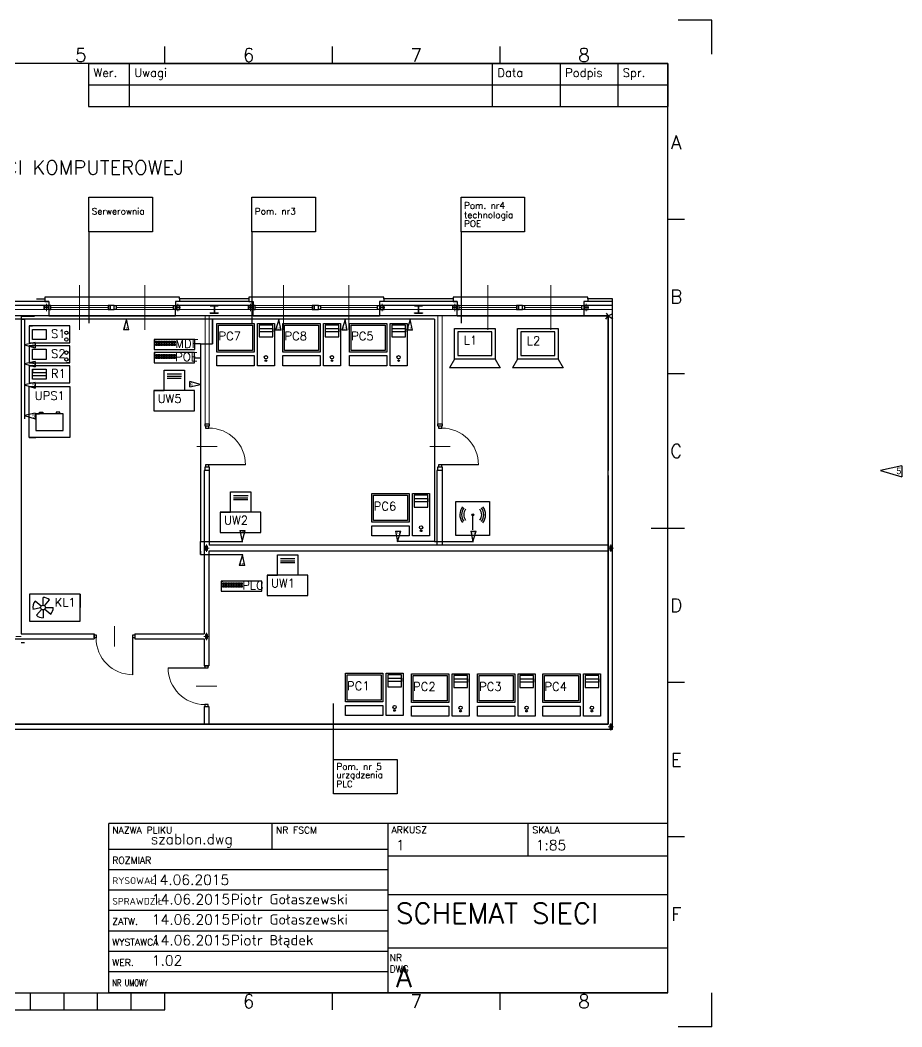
# Paper-space layout 'ISO A3 - tabelka rysunkowa' of a CAD drawing. Header units: millimetres. Extents: x 0 to 476, y 0 to 297.
# Drawn here: x 215.8 to 476.1, y 0 to 297 of the extents above; entities that cross this region are included whole.
import ezdxf
from ezdxf.enums import TextEntityAlignment as Align

# ---------------------------------------------------------------- set-up
doc = ezdxf.new("R2010")
doc.units = ezdxf.units.MM
doc.linetypes.add('ACAD_ISO10W100', pattern=[18, 12, -3, 0, -3])
for name, color, linetype in [('kable', 150, 'Continuous'), ('przekroj', 19, 'Continuous'), ('Title Block', 7, 'Continuous')]:
    doc.layers.add(name, color=color, linetype=linetype)
doc.styles.add('ACISOTS', font='simplex.shx', dxfattribs={"height": 1})
doc.styles.add('Century Gothic', font='GOTHIC.TTF')
doc.styles.add('ISO Proportional', font='simplex.shx')
doc.styles.add('POLTECH', font='ROMANS')

# ---------------------------------------------------------------- blocks, each defined once
blk = doc.blocks.new('*T3')
at = {"layer": 'Title Block', "color": 0, "linetype": 'ByBlock', "lineweight": -2, "transparency": 16777216}
for p, q in [((0, 0), (171, 0)), ((0, 0), (0, -12.67)), ((12, 0), (12, -12.67)), ((119.19, 0), (119.19, -12.67)), ((139.19, 0), (139.19, -12.67)), ((156.21, 0), (156.21, -12.67)), ((171, 0), (171, -12.67)), ((0, -6.33), (171, -6.33)), ((0, -12.67), (171, -12.67))]:
    blk.add_line(p, q, dxfattribs=at)
at = {"layer": 'Title Block', "color": 0, "transparency": 16777216, "char_height": 2.5, "attachment_point": 1, "style": 'ISO Proportional'}
for s, insert, width in [('Wer.', (1.5, -1.5), 9), ('Uwagi', (13.5, -1.5), 104.1871), ('Data', (120.69, -1.5), 17), ('Podpis', (140.69, -1.5), 14.0204), ('Spr.', (157.71, -1.5), 11.7925)]:
    blk.add_mtext(s, dxfattribs=dict(at, insert=insert, width=width))
blk = doc.blocks.new('Tabelka rysunkowa')
at = {"layer": 'Title Block'}
for p, q in [((0, 297), (0, 287)), ((10, 297), (0, 297)), ((420, 297), (410, 297)), ((420, 287), (420, 297)), ((60.5, 284.23), (60.5, 289.18)), ((110, 284.23), (110, 289.18)), ((159.5, 284.23), (159.5, 289.18)), ((209, 279.28), (209, 289.18)), ((258.5, 284.23), (258.5, 289.18)), ((308, 284.23), (308, 289.18)), ((357.5, 284.23), (357.5, 289.18)), ((407, 284.23), (11, 284.23)), ((11, 284.23), (11, 10)), ((407, 10), (407, 284.23)), ((11, 238.19), (6.05, 238.19)), ((411.95, 238.19), (407, 238.19)), ((11, 192.66), (6.05, 192.66)), ((411.95, 192.66), (407, 192.66)), ((8.52, 147.12), (13.47, 149.59)), ((13.47, 149.59), (13.47, 144.64)), ((6.05, 147.12), (15.95, 147.12)), ((13.47, 144.64), (8.52, 147.12)), ((402.05, 147.12), (411.95, 147.12)), ((11, 101.58), (6.05, 101.58)), ((411.95, 101.58), (407, 101.58)), ((407, 60), (242, 60)), ((242, 10), (242, 60)), ((290.14, 60), (290.14, 52.38)), ((324.5, 10), (324.5, 60)), ((365.75, 50.35), (365.75, 60)), ((407, 10), (407, 60)), ((11, 56.03), (6.05, 56.03)), ((411.95, 56.03), (407, 56.03)), ((242, 52.38), (324.5, 52.38)), ((407, 50.35), (324.5, 50.35)), ((242, 46.38), (324.5, 46.38)), ((242, 40.38), (324.5, 40.38)), ((324.5, 39.01), (407, 39.01)), ((242, 34.38), (324.5, 34.38)), ((242, 28.38), (324.5, 28.38)), ((242, 22.38), (324.5, 22.38)), ((324.5, 23.29), (407, 23.29)), ((209, 10), (209, 14.95)), ((242, 16.38), (324.5, 16.38)), ((206.53, 12.47), (211.47, 12.47)), ((209, 7.52), (206.53, 12.47)), ((211.47, 12.47), (209, 7.52)), ((0, 0), (0, 10)), ((11, 10), (407, 10)), ((60.5, 5.05), (60.5, 10)), ((110, 5.05), (110, 10)), ((159.5, 5.05), (159.5, 10)), ((169.4, 5.05), (169.4, 10)), ((179.3, 5.05), (179.3, 10)), ((189.2, 5.05), (189.2, 10)), ((199.1, 5.05), (199.1, 10)), ((209, 10), (209, 5.05)), ((218.9, 5.05), (218.9, 10)), ((228.8, 5.05), (228.8, 10)), ((238.7, 5.05), (238.7, 10)), ((407, 10), (242, 10)), ((248.6, 5.05), (248.6, 10)), ((258.5, 5.05), (258.5, 10)), ((308, 5.05), (308, 10)), ((357.5, 5.05), (357.5, 10)), ((420, 0), (420, 10)), ((159.5, 5.05), (258.5, 5.05)), ((0, 0), (10, 0)), ((420, 0), (410, 0))]:
    blk.add_line(p, q, dxfattribs=at)
blk.add_blockref('*T3', (236, 284.23))
at = {"layer": 'Title Block', "style": 'ISO Proportional'}
for s, p in [('1', (35.75, 286.7)), ('2', (85.25, 286.7)), ('3', (134.75, 286.7)), ('4', (184.25, 286.7)), ('5', (233.75, 286.7)), ('6', (283.25, 286.7)), ('7', (332.75, 286.7)), ('8', (382.25, 286.7)), ('A', (8.52, 260.96)), ('A', (409.48, 260.96)), ('B', (8.52, 215.43)), ('B', (409.48, 215.43)), ('C', (8.52, 169.88)), ('C', (409.48, 169.88)), ('D', (8.52, 124.34)), ('D', (409.48, 124.34)), ('E', (8.52, 78.8)), ('E', (409.48, 78.8)), ('F', (8.52, 33.27)), ('F', (409.48, 33.27)), ('1', (35.75, 7.52)), ('2', (85.25, 7.52)), ('3', (134.75, 7.52)), ('6', (283.25, 7.52)), ('7', (332.75, 7.52)), ('8', (382.25, 7.52))]:
    blk.add_text(s, height=3.96, dxfattribs=at).set_placement(p, align=Align.MIDDLE)
at = {"layer": 'Title Block', "lineweight": 25, "style": 'ACISOTS'}
for s, p in [('NAZWA PLIKU', (243.03, 57.04)), ('NR FSCM', (291.3, 57.04)), ('ARKUSZ', (325.45, 57.11)), ('SKALA', (367.03, 57.11)), ('ROZMIAR', (243.03, 48.14)), ('RYSOWAŁ', (243.03, 42.14)), ('SPRAWDZIŁ', (243.03, 36.05)), ('ZATW.', (243.03, 30.08)), ('WYSTAWCA', (243.03, 23.99)), ('WER.', (243.03, 17.99))]:
    blk.add_text(s, height=2, dxfattribs=at).set_placement(p)
at = {"layer": 'Title Block', "lineweight": 25, "style": 'ACISOTS', "width": 0.683519}
blk.add_text('NR UMOWY', height=2, dxfattribs=at).set_placement((243.03, 11.99))
at = {"layer": 'Title Block', "insert": (324.88, 21.41), "char_height": 2, "width": 8.8, "attachment_point": 1, "style": 'ACISOTS'}
blk.add_mtext('NR DWG', dxfattribs=at)
at = {"layer": 'Title Block', "lineweight": 35, "style": 'ACISOTS'}
for tag, p, height in [('NAZWA_PLIKU', (254.41, 53.9), 3), ('NR_FSCM', (293.68, 53.04), 3), ('ARKUSZ', (326.77, 52.11), 3), ('SKALA', (368.02, 52.11), 3), ('ROZMIAR', (254.7, 48.23), 3), ('AKTYWNOŚĆ_PROJEKTOWA', (328.79, 43.14), 3.5), ('DATA_SPRAWDZENIA', (254.41, 41.9), 3), ('DATA_SPRAWDZENIA', (254.7, 36.14), 3), ('SPRAWDZAJĄCY', (277.96, 36.14), 3), ('NAZWAARKUSZA', (326.77, 30.48), 6), ('DATA_ZATWIERDZENIA', (254.7, 30.17), 3), ('ZATWIERDZAJĄCY', (277.96, 30.17), 3), ('DATA_WYDANIA', (254.7, 24.08), 3), ('WYDAJĄCY', (277.96, 24.08), 3), ('PODTYTUŁ_RYSUNKU', (328.79, 25.44), 3), ('WERSJA', (254.7, 18.08), 3), ('NR_UMOWY', (254.7, 12.08), 3.5), ('NAZWA-NUMERARKUSZA', (326.77, 11.76), 6)]:
    blk.add_attdef(tag, p, '', height=height, dxfattribs=at)
blk = doc.blocks.new('pc')
for p, q in [((59.46, 234.93), (59.46, 251.93)), ((59.46, 251.93), (60.46, 251.93)), ((60.46, 251.93), (80.46, 251.93)), ((60.46, 250.93), (80.46, 250.93)), ((60.46, 235.93), (60.46, 250.93)), ((80.46, 251.93), (81.46, 251.93)), ((80.46, 250.93), (80.46, 235.93)), ((81.46, 251.93), (81.46, 234.93)), ((83.46, 226.93), (83.46, 251.93)), ((83.46, 251.93), (93.46, 251.93)), ((83.46, 251.93), (88.46, 251.93)), ((83.46, 251.93), (84.46, 251.93)), ((92.46, 250.93), (84.46, 250.93)), ((84.46, 250.93), (84.46, 243.93)), ((84.46, 250.93), (84.46, 248.93)), ((92.46, 243.93), (92.46, 250.93)), ((93.46, 251.93), (93.46, 226.93)), ((84.46, 248.93), (92.46, 248.93)), ((92.46, 246.93), (84.46, 246.93)), ((84.46, 243.93), (92.46, 243.93)), ((92.46, 248.93), (92.46, 246.93)), ((60.46, 234.93), (59.46, 234.93)), ((59.46, 232.93), (81.46, 232.93)), ((59.46, 226.93), (59.46, 232.93)), ((80.46, 235.93), (60.46, 235.93)), ((81.46, 234.93), (60.46, 234.93)), ((81.46, 232.93), (81.46, 226.93)), ((81.46, 226.93), (59.46, 226.93)), ((93.46, 226.93), (83.46, 226.93))]:
    blk.add_line(p, q)
for centre, radius in [((88.46, 231.93), 1), ((88.46, 229.93), 0.5)]:
    blk.add_circle(centre, radius)
blk = doc.blocks.new('*U19')
for p, q in [((-0.25, 0.25), (0.25, 0.25)), ((-0.25, -0.25), (-0.25, 0.25)), ((0.25, 0.25), (0.25, -0.25)), ((0.25, -0.25), (-0.25, -0.25))]:
    blk.add_line(p, q)
blk = doc.blocks.new('*U20')
at = {"color": 0, "linetype": 'ByBlock', "lineweight": -2, "transparency": 16777216}
for p in [(0, 0.75), (0, 0), (0.75, 0.75), (0.75, 0), (1.5, 0.75), (1.5, 0), (2.25, 0.75), (2.25, 0), (3, 0.75), (3, 0), (3.75, 0.75), (3.75, 0), (4.5, 0.75), (4.5, 0), (5.25, 0.75), (5.25, 0)]:
    blk.add_blockref('*U19', p, dxfattribs=at)
blk = doc.blocks.new('*U23')
for p, q in [((-0.25, 0.25), (0.25, 0.25)), ((-0.25, -0.25), (-0.25, 0.25)), ((0.25, 0.25), (0.25, -0.25)), ((0.25, -0.25), (-0.25, -0.25))]:
    blk.add_line(p, q)
blk = doc.blocks.new('*U24')
at = {"color": 0, "linetype": 'ByBlock', "lineweight": -2, "transparency": 16777216}
for p in [(0, 0.75), (0, 0), (0.75, 0.75), (0.75, 0), (1.5, 0.75), (1.5, 0), (2.25, 0.75), (2.25, 0), (3, 0.75), (3, 0), (3.75, 0.75), (3.75, 0), (4.5, 0.75), (4.5, 0), (5.25, 0.75), (5.25, 0)]:
    blk.add_blockref('*U23', p, dxfattribs=at)
blk = doc.blocks.new('*U31')
for p, q in [((-0.25, 0.25), (0.25, 0.25)), ((-0.25, -0.25), (-0.25, 0.25)), ((0.25, 0.25), (0.25, -0.25)), ((0.25, -0.25), (-0.25, -0.25))]:
    blk.add_line(p, q)
blk = doc.blocks.new('*U32')
at = {"color": 0, "linetype": 'ByBlock', "lineweight": -2, "transparency": 16777216}
for p in [(0, 0.75), (0, 0), (0.75, 0.75), (0.75, 0), (1.5, 0.75), (1.5, 0), (2.25, 0.75), (2.25, 0), (3, 0.75), (3, 0), (3.75, 0.75), (3.75, 0), (4.5, 0.75), (4.5, 0), (5.25, 0.75), (5.25, 0)]:
    blk.add_blockref('*U31', p, dxfattribs=at)

psp = doc.layouts.new('ISO A3 - tabelka rysunkowa')

# ---------------------------------------------------------------- hatches: boundary and pattern name
at = {"layer": 'przekroj'}
for points in [[(271.11, 141.8), (270.63, 141.8), (270.63, 140.72), (271.11, 140.72)], [(390.44, 141.77), (389.96, 141.77), (389.96, 140.69), (390.44, 140.69)], [(271.05, 115.73), (270.56, 115.73), (270.56, 114.64), (271.05, 114.64)], [(390.44, 89.06), (389.96, 89.06), (389.96, 87.97), (390.44, 87.97)]]:
    psp.add_hatch(color=1, dxfattribs=at).paths.add_polyline_path(points)

# ---------------------------------------------------------------- linework, layer by layer
for p, q in [((218.5, 206.78), (218.5, 201.78)), ((230.5, 206.78), (218.5, 206.78)), ((218.5, 206.78), (219.5, 206.78)), ((219.5, 205.78), (223.5, 205.78)), ((219.5, 202.78), (219.5, 205.78)), ((223.5, 205.78), (223.5, 202.78)), ((230.5, 201.78), (230.5, 206.78)), ((344.05, 197.02), (344.05, 206.02)), ((344.05, 206.02), (345.05, 206.02)), ((345.03, 205.02), (345.03, 198.02)), ((355.03, 205.02), (345.03, 205.02)), ((345.05, 206.02), (356.05, 206.02)), ((355.03, 198.02), (355.03, 205.02)), ((356.05, 206.02), (356.05, 197.02)), ((362.67, 197.02), (362.67, 206.02)), ((362.67, 206.02), (363.67, 206.02)), ((363.65, 205.02), (363.65, 198.02)), ((373.65, 205.02), (363.65, 205.02)), ((363.67, 206.02), (374.67, 206.02)), ((373.65, 198.02), (373.65, 205.02)), ((374.67, 206.02), (374.67, 197.02)), ((223.5, 202.78), (219.5, 202.78)), ((255.36, 202.8), (255.36, 199.8)), ((267.36, 202.8), (255.36, 202.8)), ((255.36, 202.8), (255.86, 202.8)), ((267.36, 199.8), (267.36, 202.8)), ((218.5, 201.78), (230.5, 201.78)), ((218.5, 200.9), (218.5, 195.9)), ((230.5, 200.9), (218.5, 200.9)), ((218.5, 200.9), (219.5, 200.9)), ((219.5, 199.9), (223.5, 199.9)), ((219.5, 196.9), (219.5, 199.9)), ((223.5, 199.9), (223.5, 196.9)), ((230.5, 195.9), (230.5, 200.9)), ((255.36, 199.8), (267.36, 199.8)), ((223.5, 196.9), (219.5, 196.9)), ((255.34, 198.9), (255.34, 195.9)), ((267.34, 198.9), (255.34, 198.9)), ((255.34, 198.9), (255.84, 198.9)), ((267.34, 195.9), (267.34, 198.9)), ((344.05, 197.02), (342.54, 194.42)), ((356.05, 197.02), (344.05, 197.02)), ((345.03, 198.02), (355.03, 198.02)), ((356.05, 197.02), (357.53, 194.41)), ((362.67, 197.02), (361.16, 194.42)), ((374.67, 197.02), (362.67, 197.02)), ((363.65, 198.02), (373.65, 198.02)), ((374.67, 197.02), (376.15, 194.41)), ((218.5, 195.9), (230.5, 195.9)), ((218.5, 195.04), (218.5, 190.04)), ((230.5, 195.04), (218.5, 195.04)), ((218.5, 195.04), (219.5, 195.04)), ((219.5, 194.04), (223.5, 194.04)), ((219.5, 191.04), (219.5, 194.04)), ((219.5, 194.04), (219.5, 193.04)), ((223.5, 194.04), (223.5, 191.04)), ((230.5, 195.9), (229.5, 195.9)), ((230.5, 190.04), (230.5, 195.04)), ((255.34, 195.9), (267.34, 195.9)), ((258.31, 187.72), (258.31, 193.72)), ((258.31, 193.72), (264.31, 193.72)), ((264.31, 193.72), (264.31, 187.72)), ((357.53, 194.41), (342.54, 194.42)), ((376.15, 194.41), (361.16, 194.42)), ((219.5, 193.04), (223.5, 193.04)), ((223.5, 192.04), (219.5, 192.04)), ((223.5, 191.04), (219.5, 191.04)), ((223.5, 193.04), (223.5, 192.04)), ((259.18, 192.62), (263.49, 192.62)), ((259.22, 191.96), (263.44, 191.96)), ((259.22, 191.42), (263.4, 191.42)), ((218.5, 190.04), (230.5, 190.04)), ((218.5, 188.89), (230.5, 188.89)), ((218.5, 173.89), (218.5, 188.89)), ((230.5, 188.89), (230.5, 173.89)), ((255.31, 187.72), (255.31, 181.72)), ((267.31, 187.72), (255.31, 187.72)), ((255.31, 187.72), (258.31, 187.72)), ((267.31, 181.72), (267.31, 187.72)), ((221.5, 180.89), (221.5, 181.39)), ((221.5, 181.39), (222.5, 181.39)), ((222.5, 181.39), (222.5, 180.89)), ((227.5, 181.39), (226.5, 181.39)), ((226.5, 181.39), (226.5, 180.89)), ((227.5, 180.89), (227.5, 181.39)), ((255.31, 181.72), (267.31, 181.72)), ((228.5, 180.89), (220.5, 180.89)), ((220.5, 180.89), (220.5, 175.89)), ((220.5, 180.89), (221.5, 180.89)), ((228, 180.89), (227.5, 180.89)), ((228.5, 180.89), (228, 180.89)), ((228.5, 175.89), (228.5, 180.89)), ((220.5, 175.89), (228.5, 175.89)), ((230.5, 173.89), (218.5, 173.89)), ((218.5, 173.89), (220.5, 173.89)), ((277.91, 151.84), (277.91, 157.84)), ((277.91, 157.84), (283.91, 157.84)), ((283.91, 157.84), (283.91, 151.84)), ((278.79, 156.74), (283.09, 156.74)), ((278.83, 156.08), (283.05, 156.08)), ((278.83, 155.54), (283.01, 155.54)), ((344.41, 144.99), (344.41, 154.99)), ((344.41, 154.99), (354.41, 154.99)), ((354.41, 154.99), (354.41, 144.99)), ((274.91, 151.84), (274.91, 145.84)), ((286.91, 151.84), (274.91, 151.84)), ((274.91, 151.84), (277.91, 151.84)), ((286.91, 145.84), (286.91, 151.84)), ((349.41, 146.61), (349.41, 151.09)), ((274.91, 145.84), (286.91, 145.84)), ((354.41, 144.99), (344.41, 144.99)), ((354.41, 144.99), (349.41, 144.99)), ((291.77, 133.28), (291.77, 139.28)), ((291.77, 139.28), (297.77, 139.28)), ((292.64, 138.18), (296.95, 138.18)), ((292.69, 137.52), (296.91, 137.52)), ((292.69, 136.98), (296.87, 136.98)), ((297.77, 139.28), (297.77, 133.28)), ((275.13, 131.49), (275.13, 128.49)), ((287.13, 131.49), (275.13, 131.49)), ((275.13, 131.49), (275.63, 131.49)), ((287.13, 128.49), (287.13, 131.49)), ((288.77, 133.28), (288.77, 127.28)), ((300.77, 133.28), (288.77, 133.28)), ((288.77, 133.28), (291.77, 133.28)), ((300.77, 127.28), (300.77, 133.28)), ((275.13, 128.49), (287.13, 128.49)), ((233.58, 127.7), (218.58, 127.7)), ((218.58, 127.7), (218.58, 124.7)), ((222.04, 124.15), (220.28, 125.63)), ((222.58, 124.4), (222.58, 126.7)), ((223.03, 124.24), (224.51, 125.99)), ((233.58, 119.7), (233.58, 127.7)), ((233.58, 127.7), (233.58, 123.7)), ((288.77, 127.28), (300.77, 127.28)), ((218.58, 124.7), (218.58, 119.7)), ((221.89, 123.58), (219.62, 123.17)), ((222.12, 123.17), (220.64, 121.41)), ((222.58, 123), (222.58, 120.7)), ((223.11, 123.25), (224.87, 121.77)), ((223.28, 123.7), (225.58, 123.7)), ((218.58, 119.7), (233.58, 119.7))]:
    psp.add_line(p, q)
for centre, radius in [((229.5, 204.78), 0.5), ((229.5, 202.78), 0.5), ((229.5, 198.9), 0.5), ((229.5, 196.9), 0.5), ((349.41, 151.09), 0.296), ((222.58, 123.7), 0.7)]:
    psp.add_circle(centre, radius)
for centre, radius, start, end in [((349.41, 151.09), 3.81, 142.1152, 216.654), ((349.41, 151.09), 3.27, 142.1387, 216.5193), ((349.41, 151.09), 2.66, 142.1764, 216.3036), ((349.41, 151.09), 2.66, 321.7735, 38.6113), ((349.41, 151.09), 3.27, 321.8112, 38.3956), ((349.41, 151.09), 3.81, 321.8347, 38.2609), ((222.58, 123.7), 3, 139.894, 190.2891), ((222.58, 123.7), 3, 49.8096, 90), ((222.58, 123.7), 3, 319.894, 0), ((222.58, 123.7), 3, 229.8096, 270)]:
    psp.add_arc(centre, radius, start, end)
at = {"layer": 'kable'}
for p, q in [((272.6, 208.81), (29.25, 208.81)), ((216.1, 208.81), (217.1, 208.81)), ((217.1, 208.81), (217.1, 179.42)), ((247.26, 208.78), (246.33, 205.6)), ((247.26, 208.78), (246.33, 205.6)), ((247.93, 205.6), (247.26, 208.78)), ((247.93, 205.6), (247.26, 208.78)), ((272.6, 208.81), (272.6, 201.52)), ((272.6, 201.52), (272.6, 208.81)), ((338.16, 208.81), (272.6, 208.81)), ((292.16, 208.73), (291.23, 205.55)), ((292.16, 208.73), (291.23, 205.55)), ((292.83, 205.55), (292.16, 208.73)), ((292.83, 205.55), (292.16, 208.73)), ((311.72, 208.73), (310.79, 205.55)), ((311.72, 208.73), (310.79, 205.55)), ((312.39, 205.55), (311.72, 208.73)), ((312.39, 205.55), (311.72, 208.73)), ((330.94, 208.73), (330.01, 205.55)), ((330.94, 208.73), (330.01, 205.55)), ((331.61, 205.55), (330.94, 208.73)), ((331.61, 205.55), (330.94, 208.73)), ((338.16, 208.81), (338.16, 143.15)), ((247.93, 205.6), (246.33, 205.6)), ((247.93, 205.6), (246.33, 205.6)), ((292.83, 205.55), (291.23, 205.55)), ((292.83, 205.55), (291.23, 205.55)), ((312.39, 205.55), (310.79, 205.55)), ((312.39, 205.55), (310.79, 205.55)), ((331.61, 205.55), (330.01, 205.55)), ((331.61, 205.55), (330.01, 205.55)), ((220.26, 201.92), (217.09, 201.25)), ((220.26, 201.92), (217.09, 201.25)), ((217.09, 201.25), (220.26, 200.33)), ((217.09, 201.25), (220.26, 200.33)), ((220.26, 201.92), (220.26, 200.33)), ((220.26, 201.92), (220.26, 200.33)), ((269.1, 201.52), (267.36, 201.52)), ((269.1, 201.52), (272.6, 201.52)), ((269.1, 201.52), (269.1, 197.23)), ((220.26, 196.28), (217.09, 195.61)), ((220.26, 196.28), (217.09, 195.61)), ((220.26, 196.28), (220.26, 194.68)), ((220.26, 196.28), (220.26, 194.68)), ((269.1, 197.23), (267.34, 197.23)), ((269.1, 197.23), (269.1, 143.15)), ((217.09, 195.61), (220.26, 194.68)), ((217.09, 195.61), (220.26, 194.68)), ((269.09, 189.46), (265.92, 190.39)), ((265.92, 188.79), (265.92, 190.39)), ((269.09, 189.46), (265.92, 190.39)), ((265.92, 188.79), (265.92, 190.39)), ((220.25, 190.06), (217.07, 189.39)), ((220.25, 190.06), (217.07, 189.39)), ((217.07, 189.39), (220.25, 188.47)), ((217.07, 189.39), (220.25, 188.47)), ((220.25, 190.06), (220.25, 188.47)), ((220.25, 190.06), (220.25, 188.47)), ((265.92, 188.79), (269.09, 189.46)), ((265.92, 188.79), (269.09, 189.46)), ((220.27, 181.02), (217.1, 180.35)), ((220.27, 181.02), (217.1, 180.35)), ((217.1, 180.35), (220.27, 179.42)), ((217.1, 180.35), (220.27, 179.42)), ((220.27, 181.02), (220.27, 179.42)), ((220.27, 181.02), (220.27, 179.42)), ((476.07, 165.5), (469.72, 164.16)), ((476.07, 165.5), (469.72, 164.16)), ((469.72, 164.16), (476.07, 162.31)), ((469.72, 164.16), (476.07, 162.31)), ((476.07, 165.5), (476.07, 162.31)), ((476.07, 165.5), (476.07, 162.31)), ((280.67, 146.39), (281.34, 143.21)), ((280.67, 146.39), (282.27, 146.39)), ((280.67, 146.39), (281.34, 143.21)), ((280.67, 146.39), (282.27, 146.39)), ((281.34, 143.21), (282.27, 146.39)), ((281.34, 143.21), (282.27, 146.39)), ((326.57, 146.28), (327.24, 143.11)), ((326.57, 146.28), (328.17, 146.28)), ((326.57, 146.28), (327.24, 143.11)), ((326.57, 146.28), (328.17, 146.28)), ((327.24, 143.11), (328.17, 146.28)), ((327.24, 143.11), (328.17, 146.28)), ((348.82, 146.28), (349.49, 143.11)), ((348.82, 146.28), (350.42, 146.28)), ((348.82, 146.28), (349.49, 143.11)), ((348.82, 146.28), (350.42, 146.28)), ((349.49, 143.11), (350.42, 146.28)), ((349.49, 143.11), (350.42, 146.28)), ((269.1, 142.15), (269.1, 143.15)), ((269.1, 143.15), (281.55, 143.15)), ((338.16, 143.15), (327.11, 143.15)), ((338.16, 143.15), (349.63, 143.15)), ((269.1, 139.31), (269.1, 142.15)), ((269.1, 140.31), (269.1, 139.31)), ((269.1, 139.31), (281.55, 139.31)), ((281.45, 139.27), (280.52, 136.1)), ((281.45, 139.27), (280.52, 136.1)), ((282.12, 136.1), (281.45, 139.27)), ((282.12, 136.1), (281.45, 139.27)), ((282.12, 136.1), (280.52, 136.1)), ((282.12, 136.1), (280.52, 136.1)), ((216.13, 113.43), (217.13, 113.43))]:
    psp.add_line(p, q, dxfattribs=at)
at = {"layer": 'przekroj', "color": 1}
for p, q in [((236.11, 244.74), (254.88, 244.74)), ((236.11, 234.58), (236.11, 244.74)), ((254.88, 244.74), (254.88, 234.58)), ((284.24, 244.74), (303, 244.74)), ((284.24, 234.58), (284.24, 244.74)), ((303, 244.74), (303, 234.58)), ((345.98, 244.74), (364.74, 244.74)), ((345.98, 234.58), (345.98, 244.74)), ((364.74, 244.74), (364.74, 234.58)), ((236.11, 234.58), (236.11, 207.58)), ((254.88, 234.58), (236.11, 234.58)), ((284.24, 234.58), (284.24, 207.58)), ((303, 234.58), (284.24, 234.58)), ((345.98, 234.58), (345.98, 207.58)), ((364.74, 234.58), (345.98, 234.58)), ((224.29, 214.03), (211.03, 214.03)), ((220.68, 214.8), (223.09, 214.8)), ((223.09, 214.8), (223.09, 214.03)), ((224.29, 214.03), (224.29, 212.82)), ((262.87, 214.03), (261.66, 214.03)), ((261.66, 214.03), (261.66, 212.82)), ((283.36, 214.8), (262.87, 214.8, 0)), ((262.87, 214.8), (262.87, 214.03)), ((283.36, 214.03), (262.87, 214.03)), ((283.36, 214.8), (283.36, 214.03)), ((283.36, 214.03), (284.56, 214.03)), ((284.56, 214.03), (284.56, 212.82)), ((323.14, 214.03), (321.93, 214.03)), ((321.93, 214.03), (321.93, 212.82)), ((343.63, 214.8), (323.14, 214.8)), ((323.14, 214.8), (323.14, 214.03)), ((344.83, 214.03), (323.14, 214.03)), ((343.63, 214.8), (343.63, 214.03)), ((343.63, 214.03), (344.83, 214.03)), ((344.83, 214.03), (344.83, 212.82)), ((390.64, 214.03), (382.2, 214.03)), ((383.41, 214.03), (382.2, 214.03)), ((382.2, 214.03), (382.2, 212.82)), ((390.64, 214.8), (383.41, 214.8)), ((383.41, 214.8), (383.41, 214.03)), ((390.64, 87.76), (390.64, 214.8)), ((224.29, 212.82), (211.03, 212.82)), ((224.29, 212.82), (224.29, 209.81)), ((284.56, 212.82), (261.66, 212.82)), ((261.66, 209.81), (261.66, 212.82)), ((271.91, 212.82), (274.32, 212.82)), ((271.91, 212.7), (271.91, 212.82)), ((271.91, 212.7), (272.93, 212.7)), ((273.05, 212.58), (273.05, 210.77)), ((273.17, 212.58), (273.17, 210.77)), ((273.29, 212.7), (274.32, 212.7)), ((274.32, 212.82), (274.32, 212.7)), ((284.56, 209.81), (284.56, 212.82)), ((344.83, 212.82), (321.93, 212.82)), ((321.93, 212.82), (321.93, 209.81)), ((332.18, 212.82), (334.59, 212.82)), ((332.18, 212.7), (332.18, 212.82)), ((332.18, 212.7), (333.2, 212.7)), ((333.32, 212.58), (333.32, 210.77)), ((333.44, 212.58), (333.44, 210.77)), ((333.56, 212.7), (334.59, 212.7)), ((334.59, 212.82), (334.59, 212.7)), ((344.83, 209.81), (344.83, 212.82)), ((390.64, 212.82), (382.2, 212.82)), ((382.2, 212.82), (382.2, 209.81)), ((389.43, 209.81), (27.81, 209.81)), ((216, 209.71), (220.08, 209.71)), ((216.1, 209.8), (216.1, 155.35)), ((224.29, 209.81), (218.27, 209.81)), ((224.29, 209.81), (261.66, 209.81)), ((284.56, 209.81), (261.66, 209.81)), ((271.91, 210.65), (272.93, 210.65)), ((271.91, 210.53), (271.91, 210.65)), ((271.91, 210.53), (274.32, 210.53)), ((273.29, 210.65), (274.32, 210.65)), ((274.32, 210.65), (274.32, 210.53)), ((284.56, 209.81), (321.93, 209.81)), ((344.83, 209.81), (321.93, 209.81)), ((332.18, 210.65), (333.2, 210.65)), ((332.18, 210.53), (332.18, 210.65)), ((332.18, 210.53), (334.59, 210.53)), ((333.56, 210.65), (334.59, 210.65)), ((334.59, 210.65), (334.59, 210.53)), ((344.83, 209.81), (382.2, 209.81)), ((382.2, 209.81), (389.43, 209.81)), ((388.66, 208.81), (389.43, 209.81)), ((388.81, 210.53), (389.43, 209.81)), ((389.43, 209.81), (390.81, 210.45)), ((389.43, 209.81), (389.43, 164.15)), ((389.43, 209.81), (390.74, 208.91)), ((389.43, 89.27), (389.43, 209.81)), ((270.4, 177.26), (270.4, 177.86)), ((270.4, 177.86), (271.61, 177.86)), ((271.61, 177.26), (270.4, 177.26)), ((271.61, 177.86), (271.61, 177.26)), ((339.16, 177.26), (339.16, 177.86)), ((339.16, 177.86), (340.37, 177.86)), ((340.37, 177.26), (339.16, 177.26)), ((340.37, 177.86), (340.37, 177.26)), ((270.1, 164.15), (270.1, 142.15)), ((270.4, 164.15), (270.1, 164.15)), ((270.4, 164.15), (270.4, 165.21)), ((270.4, 165.21), (271.61, 165.21)), ((271.61, 164.15), (270.4, 164.15)), ((271.61, 165.21), (271.61, 164.15)), ((271.61, 164.15), (271.61, 142.15)), ((338.86, 164.15), (338.86, 142.15)), ((339.16, 164.15), (338.86, 164.15)), ((339.16, 164.15), (339.16, 165.21)), ((339.16, 165.21), (340.37, 165.21)), ((340.37, 164.15), (339.16, 164.15)), ((340.37, 165.21), (340.37, 164.15)), ((340.37, 164.15), (340.37, 142.15)), ((389.43, 162.65), (389.43, 89.27)), ((216.1, 155.35), (216.1, 115.94)), ((270.1, 142.15), (270.1, 116.48)), ((389.43, 140.31), (271.55, 140.31)), ((271.55, 140.31), (271.55, 116.48)), ((338.62, 142.15), (271.61, 142.15)), ((389.43, 142.15), (338.62, 142.15)), ((216.1, 115.94), (237.63, 115.94)), ((237.63, 115.94), (237.63, 114.43)), ((249.68, 115.94), (270.1, 115.94)), ((249.68, 115.94), (249.68, 114.43)), ((270.1, 116.48), (270.1, 115.94)), ((270.1, 116.48), (270.1, 115.94)), ((271.55, 116.48), (271.55, 106.54)), ((187.95, 114.43), (237.63, 114.43)), ((249.68, 114.43), (270.1, 114.43)), ((270.1, 114.43), (270.1, 106.54)), ((270.1, 106.54), (271.55, 106.54)), ((308.3, 78.86), (308.3, 95.42)), ((270.1, 94.49), (270.1, 89.27)), ((270.1, 94.49), (271.55, 94.49)), ((271.55, 94.49), (271.55, 89.27)), ((389.43, 89.27), (27.81, 89.27)), ((27.81, 89.27), (389.43, 89.27)), ((390.64, 87.76), (26.19, 87.76)), ((308.3, 78.86), (327.07, 78.86)), ((308.3, 68.7), (308.3, 78.86)), ((327.07, 78.86), (327.07, 68.7)), ((327.07, 68.7), (308.3, 68.7))]:
    psp.add_line(p, q, dxfattribs=at)
at = {"layer": 'przekroj', "color": 1, "lineweight": 0}
for p, q in [((233.33, 205.59), (233.33, 218.85)), ((252.62, 205.59), (252.62, 218.85)), ((293.6, 205.59), (293.6, 218.85)), ((312.89, 205.59), (312.89, 218.85)), ((353.87, 205.59), (353.87, 218.85)), ((372.49, 205.59), (372.49, 218.85)), ((390.64, 211.62), (26.19, 211.62)), ((270.4, 177.86), (270.4, 209.81)), ((271.61, 177.86), (271.61, 209.81)), ((339.16, 177.86), (339.16, 209.81)), ((340.37, 177.86), (340.37, 209.81))]:
    psp.add_line(p, q, dxfattribs=at)
at = {"layer": 'przekroj', "color": 1, "linetype": 'ACAD_ISO10W100', "lineweight": 0, "ltscale": 0.2}
for p, q in [((224.35, 212.22), (222.79, 212.22)), ((223.57, 211.13), (223.57, 213.3)), ((261.6, 212.22), (263.17, 212.22)), ((262.38, 211.13), (262.38, 213.3)), ((284.62, 212.22), (283.06, 212.22)), ((283.84, 211.13), (283.84, 213.3)), ((321.87, 212.22), (323.44, 212.22)), ((322.65, 211.13), (322.65, 213.3)), ((344.89, 212.22), (343.33, 212.22)), ((344.11, 211.13), (344.11, 213.3)), ((382.14, 212.22), (383.71, 212.22)), ((382.92, 211.13), (382.92, 213.3)), ((271.65, 141.26), (270.08, 141.26)), ((270.87, 142.35), (270.87, 140.18)), ((390.98, 141.23), (389.42, 141.23)), ((390.2, 142.31), (390.2, 140.15)), ((270.81, 116.27), (270.81, 114.1)), ((216.13, 115.13), (214.56, 115.13)), ((271.59, 115.18), (270.02, 115.18)), ((390.2, 89.6), (390.2, 87.43)), ((390.98, 88.51), (389.42, 88.51))]:
    psp.add_line(p, q, dxfattribs=at)
at = {"layer": 'przekroj', "color": 1, "lineweight": 0, "ltscale": 2}
for p, q in [((241.77, 212.82), (224.89, 212.82)), ((224.89, 212.22), (241.77, 212.22)), ((224.89, 211.62), (241.77, 211.62)), ((244.18, 212.82), (261.06, 212.82)), ((261.06, 212.22), (244.18, 212.22)), ((261.06, 211.62), (244.18, 211.62)), ((302.04, 212.82), (285.17, 212.82)), ((285.17, 212.22), (302.04, 212.22)), ((285.17, 211.62), (302.04, 211.62)), ((304.45, 212.82), (321.33, 212.82)), ((321.33, 212.22), (304.45, 212.22)), ((321.33, 211.62), (304.45, 211.62)), ((362.31, 212.82), (345.44, 212.82)), ((345.44, 212.22), (362.31, 212.22)), ((345.44, 211.62), (362.31, 211.62)), ((364.72, 212.82), (381.6, 212.82)), ((381.6, 212.22), (364.72, 212.22)), ((381.6, 211.62), (364.72, 211.62)), ((267.99, 171.24), (274.02, 171.24)), ((336.75, 171.24), (342.78, 171.24)), ((243.66, 118.22), (243.66, 112.2)), ((273.84, 100.51), (267.81, 100.51))]:
    psp.add_line(p, q, dxfattribs=at)
at = {"layer": 'przekroj', "color": 1, "linetype": 'ByBlock'}
for p, q in [((282.34, 165.81), (271.49, 165.81)), ((351.09, 165.81), (340.25, 165.81)), ((249.08, 103.88), (249.08, 114.73)), ((259.49, 105.94), (270.34, 105.94))]:
    psp.add_line(p, q, dxfattribs=at)
at = {"layer": 'przekroj', "color": 1, "ltscale": 2}
for points in [[(262.87, 214.8), (262.87, 215.28), (223.09, 215.28), (223.09, 214.8)], [(323.14, 214.8), (323.14, 215.28), (283.36, 215.28), (283.36, 214.8)], [(383.41, 214.8), (383.41, 215.28), (343.63, 215.28), (343.63, 214.8)]]:
    psp.add_lwpolyline(points, dxfattribs=at)
at = {"layer": 'przekroj', "color": 1}
for points in [[(223.09, 214.8), (223.09, 214.03), (224.29, 214.03), (224.29, 211.62)], [(262.87, 214.8), (262.87, 214.03), (261.66, 214.03), (261.66, 211.62)], [(283.36, 214.8), (283.36, 214.03), (284.56, 214.03), (284.56, 211.62)], [(323.14, 214.8), (323.14, 214.03), (321.93, 214.03), (321.93, 211.62)], [(343.63, 214.8), (343.63, 214.03), (344.83, 214.03), (344.83, 211.62)], [(383.41, 214.8), (383.41, 214.03), (382.2, 214.03), (382.2, 211.62)]]:
    psp.add_lwpolyline(points, dxfattribs=at)
for points in [[(224.17, 211.62), (222.97, 211.62), (222.97, 212.82), (224.17, 212.82)], [(224.11, 211.68), (223.03, 211.68), (223.03, 212.76), (224.11, 212.76)], [(242.37, 212.82), (242.37, 211.62), (243.58, 211.62), (243.58, 212.82)], [(261.78, 211.62), (262.99, 211.62), (262.99, 212.82), (261.78, 212.82)], [(261.84, 211.68), (262.93, 211.68), (262.93, 212.76), (261.84, 212.76)], [(284.44, 211.62), (283.24, 211.62), (283.24, 212.82), (284.44, 212.82)], [(284.38, 211.68), (283.3, 211.68), (283.3, 212.76), (284.38, 212.76)], [(302.64, 212.82), (302.64, 211.62), (303.85, 211.62), (303.85, 212.82)], [(322.05, 211.62), (323.26, 211.62), (323.26, 212.82), (322.05, 212.82)], [(322.11, 211.68), (323.2, 211.68), (323.2, 212.76), (322.11, 212.76)], [(344.71, 211.62), (343.51, 211.62), (343.51, 212.82), (344.71, 212.82)], [(344.65, 211.68), (343.57, 211.68), (343.57, 212.76), (344.65, 212.76)], [(362.91, 212.82), (362.91, 211.62), (364.12, 211.62), (364.12, 212.82)], [(382.32, 211.62), (383.53, 211.62), (383.53, 212.82), (382.32, 212.82)], [(382.38, 211.68), (383.47, 211.68), (383.47, 212.76), (382.38, 212.76)], [(390.5, 89.12), (389.9, 89.12), (389.9, 87.91), (390.5, 87.91)]]:
    psp.add_lwpolyline(points, close=True, dxfattribs=at)
at = {"layer": 'przekroj', "color": 1, "ltscale": 2}
for points in [[(224.89, 211.62), (224.89, 212.82), (224.29, 212.82), (224.29, 211.62)], [(242.37, 211.62), (242.37, 212.82), (241.77, 212.82), (241.77, 211.62)], [(243.58, 211.62), (243.58, 212.82), (244.18, 212.82), (244.18, 211.62)], [(261.06, 211.62), (261.06, 212.82), (261.66, 212.82), (261.66, 211.62)], [(285.17, 211.62), (285.17, 212.82), (284.56, 212.82), (284.56, 211.62)], [(302.64, 211.62), (302.64, 212.82), (302.04, 212.82), (302.04, 211.62)], [(303.85, 211.62), (303.85, 212.82), (304.45, 212.82), (304.45, 211.62)], [(321.33, 211.62), (321.33, 212.82), (321.93, 212.82), (321.93, 211.62)], [(345.44, 211.62), (345.44, 212.82), (344.83, 212.82), (344.83, 211.62)], [(362.91, 211.62), (362.91, 212.82), (362.31, 212.82), (362.31, 211.62)], [(364.12, 211.62), (364.12, 212.82), (364.72, 212.82), (364.72, 211.62)], [(381.6, 211.62), (381.6, 212.82), (382.2, 212.82), (382.2, 211.62)], [(270.52, 177.26), (270.52, 176.66), (271.49, 176.66), (271.49, 177.26)], [(339.28, 177.26), (339.28, 176.66), (340.25, 176.66), (340.25, 177.26)], [(270.52, 165.81), (270.52, 165.21), (271.49, 165.21), (271.49, 165.81)], [(339.28, 165.81), (339.28, 165.21), (340.25, 165.21), (340.25, 165.81)], [(237.63, 115.69), (238.23, 115.69), (238.23, 114.73), (237.63, 114.73)], [(249.08, 115.69), (249.68, 115.69), (249.68, 114.73), (249.08, 114.73)], [(271.31, 105.94), (271.31, 106.54), (270.34, 106.54), (270.34, 105.94)], [(271.31, 94.49), (271.31, 95.09), (270.34, 95.09), (270.34, 94.49)]]:
    psp.add_lwpolyline(points, close=True, dxfattribs=at)
at = {"layer": 'przekroj', "color": 1, "elevation": 0}
for points in [[(271.17, 141.86), (270.56, 141.86), (270.56, 140.66), (271.17, 140.66)], [(390.5, 141.83), (389.9, 141.83), (389.9, 140.63), (390.5, 140.63)], [(271.11, 115.79), (270.5, 115.79), (270.5, 114.58), (271.11, 114.58)]]:
    psp.add_lwpolyline(points, close=True, dxfattribs=at)
at = {"layer": 'przekroj', "color": 1, "lineweight": 0, "elevation": 0}
for points in [[(271.11, 141.8), (270.63, 141.8), (270.63, 140.72), (271.11, 140.72)], [(390.44, 141.77), (389.96, 141.77), (389.96, 140.69), (390.44, 140.69)], [(271.05, 115.73), (270.56, 115.73), (270.56, 114.64), (271.05, 114.64)]]:
    psp.add_lwpolyline(points, close=True, dxfattribs=at)
at = {"layer": 'przekroj', "color": 1, "lineweight": 0}
psp.add_lwpolyline([(390.44, 89.06), (389.96, 89.06), (389.96, 87.97), (390.44, 87.97)], close=True, dxfattribs=at)
at = {"layer": 'przekroj', "color": 1}
for centre, start, end in [((272.93, 212.58), 0, 90), ((273.29, 212.58), 90, 180), ((333.2, 212.58), 0, 90), ((333.56, 212.58), 90, 180), ((272.93, 210.77), 270, 0), ((273.29, 210.77), 180, 270), ((333.2, 210.77), 270, 0), ((333.56, 210.77), 180, 270)]:
    psp.add_arc(centre, 0.121, start, end, dxfattribs=at)
at = {"layer": 'przekroj', "color": 1, "lineweight": 0, "ltscale": 2}
for centre, start, end in [((271.49, 165.81), 0, 90), ((340.25, 165.81), 0, 90), ((249.08, 114.73), 180, 270), ((270.34, 105.94), 180, 270)]:
    psp.add_arc(centre, 10.85, start, end, dxfattribs=at)

# ---------------------------------------------------------------- block references
ref = psp.add_blockref('Tabelka rysunkowa', (0, 0))
ref.add_attrib('NAZWAARKUSZA', 'SCHEMAT SIECI', (326.77, 30.48), dxfattribs={"layer": 'Title Block', "lineweight": 35, "height": 6, "style": 'ACISOTS'})
ref.add_attrib('NAZWA-NUMERARKUSZA', 'A', (326.77, 11.76), dxfattribs={"layer": 'Title Block', "lineweight": 35, "height": 6, "style": 'ACISOTS'})
ref.add_attrib('SKALA', '1:85', (368.02, 52.11), dxfattribs={"layer": 'Title Block', "lineweight": 35, "height": 3, "style": 'ACISOTS'})
ref.add_attrib('ARKUSZ', '1', (326.77, 52.11), dxfattribs={"layer": 'Title Block', "lineweight": 35, "height": 3, "style": 'ACISOTS'})
ref.add_attrib('NAZWA_PLIKU', 'szablon.dwg', (254.41, 53.9), dxfattribs={"layer": 'Title Block', "lineweight": 35, "height": 3, "style": 'ACISOTS'})
ref.add_attrib('DATA_SPRAWDZENIA', '14.06.2015', (254.41, 41.9), dxfattribs={"layer": 'Title Block', "lineweight": 35, "height": 3, "style": 'ACISOTS'})
ref.add_attrib('WERSJA', '1.02', (254.7, 18.08), dxfattribs={"layer": 'Title Block', "lineweight": 35, "height": 3, "style": 'ACISOTS'})
ref.add_attrib('DATA_SPRAWDZENIA', '14.06.2015', (254.7, 36.14), dxfattribs={"layer": 'Title Block', "lineweight": 35, "height": 3, "style": 'ACISOTS'})
ref.add_attrib('SPRAWDZAJĄCY', 'Piotr Gołaszewski', (277.96, 36.14), dxfattribs={"layer": 'Title Block', "lineweight": 35, "height": 3, "style": 'ACISOTS'})
ref.add_attrib('DATA_WYDANIA', '14.06.2015', (254.7, 24.08), dxfattribs={"layer": 'Title Block', "lineweight": 35, "height": 3, "style": 'ACISOTS'})
ref.add_attrib('WYDAJĄCY', 'Piotr Błądek', (277.96, 24.08), dxfattribs={"layer": 'Title Block', "lineweight": 35, "height": 3, "style": 'ACISOTS'})
ref.add_attrib('DATA_ZATWIERDZENIA', '14.06.2015', (254.7, 30.17), dxfattribs={"layer": 'Title Block', "lineweight": 35, "height": 3, "style": 'ACISOTS'})
ref.add_attrib('ZATWIERDZAJĄCY', 'Piotr Gołaszewski', (277.96, 30.17), dxfattribs={"layer": 'Title Block', "lineweight": 35, "height": 3, "style": 'ACISOTS'})
at = {"xscale": 0.5, "yscale": 0.5, "zscale": 0.5}
for p in [(244.14, 81.58), (263.63, 81.58), (283.31, 81.58), (289.94, 31.39), (282.11, -21.62), (301.59, -21.82), (321.07, -21.82), (340.36, -21.82)]:
    psp.add_blockref('pc', p, dxfattribs=at)
for name, p in [('*U20', (256.11, 201.29)), ('*U32', (256.09, 197.38)), ('*U24', (275.88, 129.97))]:
    psp.add_blockref(name, p)

# ---------------------------------------------------------------- texts
at = {"char_height": 2.5, "attachment_point": 1, "style": 'ISO Proportional'}
for s, width, insert in [('S1', 7, (224.94, 205.74)), ('PC7', 12, (274.38, 205.05)), ('PC8', 12, (293.86, 205.05)), ('PC5', 12, (313.54, 205.05)), ('MDF', 5.75, (261.61, 202.8)), (' L1', 10, (345.03, 203.84)), (' L2', 10, (363.65, 203.66)), ('S2', 7, (224.94, 199.86)), ('POE', 5.75, (261.59, 198.9)), ('R1', 7, (224.94, 193.99)), ('UPS1', 8.7403, (220.14, 187.46)), ('UW5', 12, (256.4, 186.6)), ('PC6', 12, (320.17, 154.85)), ('UW2', 12, (276.01, 150.72)), ('PLC', 5.75, (281.38, 131.49)), ('UW1', 12, (289.87, 132.16)), ('KL1', 6.6813, (226.02, 126.5)), ('PC1', 12, (312.34, 101.85)), ('PC2', 12, (331.82, 101.65)), ('PC3', 12, (351.31, 101.65)), ('PC4', 12, (370.59, 101.65))]:
    psp.add_mtext_dynamic_manual_height_columns(s, width=width, gutter_width=12.5, heights=[0], dxfattribs=dict(at, insert=insert))
at = {"layer": 'kable', "style": 'Century Gothic'}
for rotation, p in [(270, (246.7, 206.41)), (270, (246.7, 206.41)), (270, (291.6, 206.37)), (270, (291.6, 206.37)), (270, (311.16, 206.37)), (270, (311.16, 206.37)), (270, (330.39, 206.37)), (270, (330.39, 206.37)), (180, (266.73, 190.02)), (180, (266.73, 190.02)), (90, (281.9, 145.58)), (90, (281.9, 145.58)), (90, (327.8, 145.47)), (90, (327.8, 145.47)), (90, (350.05, 145.47)), (90, (350.05, 145.47)), (270, (280.89, 136.91)), (270, (280.89, 136.91))]:
    psp.add_text('5', height=0.976, rotation=rotation, dxfattribs=at).set_placement(p)
for height, p in [(0.976, (219.45, 200.7)), (0.976, (219.45, 200.7)), (0.976, (219.45, 195.05)), (0.976, (219.45, 195.05)), (0.976, (219.44, 188.84)), (0.976, (219.44, 188.84)), (0.976, (219.46, 179.8)), (0.976, (219.46, 179.8)), (1.95, (474.45, 163.05)), (1.95, (474.45, 163.05))]:
    psp.add_text('5', height=height, dxfattribs=at).set_placement(p)
at = {"layer": 'przekroj', "color": 1, "style": 'POLTECH'}
for s, height, p in [('SCHEMAT ELEMENTÓW SIECI KOMPUTEROWEJ', 4.219, (138.8, 251.42)), ('Serwerownia', 1.9051, (236.99, 239.64)), ('Pom. nr3', 1.905, (285.11, 239.64)), ('Pom. nr4', 1.905, (346.85, 241.38)), ('technologia', 1.9051, (346.85, 238.56)), ('POE', 1.905, (346.85, 236)), ('Pom. nr 5', 1.905, (309.18, 75.86)), ('urządzenia', 1.905, (309.18, 73.39)), ('PLC', 1.905, (309.18, 70.69))]:
    psp.add_text(s, height=height, rotation=360, dxfattribs=at).set_placement(p)

doc.saveas('drawing.dxf')
